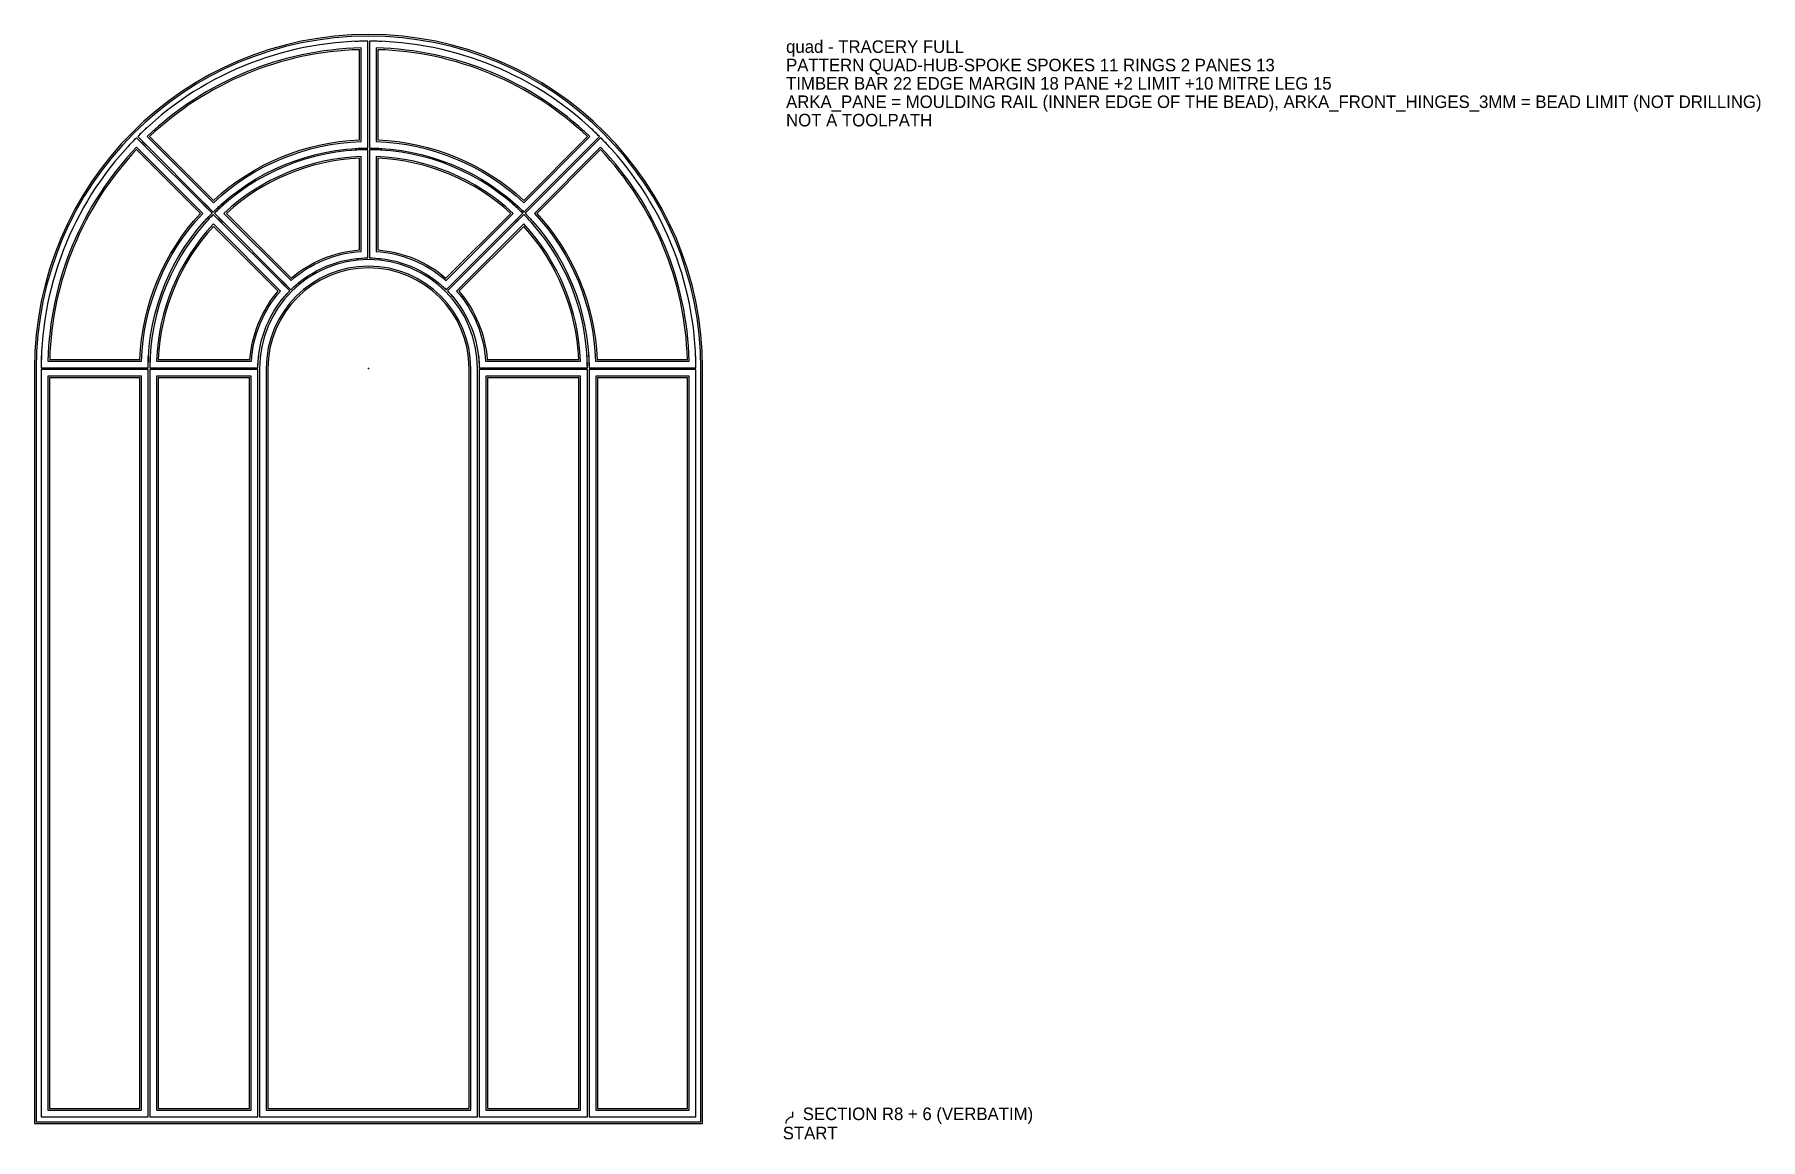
# Model space of a CAD drawing. Extents: x -6 to 2061, y -25 to 1298.
import ezdxf

# ---------------------------------------------------------------- set-up
doc = ezdxf.new("R2010")
doc.units = 0
for name, color, linetype in [('ARKA_CENTRE', 6, 'CONTINUOUS'), ('ARKA_FRONT_HINGES_3MM', 50, 'CONTINUOUS'), ('ARKA_INFO_NO_CUT', 8, 'CONTINUOUS'), ('ARKA_MITRE', 1, 'CONTINUOUS'), ('ARKA_OUTLINE', 7, 'CONTINUOUS'), ('ARKA_PANE', 3, 'CONTINUOUS'), ('ARKA_PANE_ZEWN_REF', 3, 'CONTINUOUS'), ('ARKA_SECTION', 5, 'CONTINUOUS')]:
    doc.layers.add(name, color=color, linetype=linetype)

msp = doc.modelspace()

# ---------------------------------------------------------------- linework, layer by layer
at = {"layer": 'ARKA_CENTRE'}
msp.add_point((394.5, 898.5), dxfattribs=at)
at = {"layer": 'ARKA_FRONT_HINGES_3MM'}
for points in [[(393.5, 1290.498724, 0.197587), (118.02215, 1176.392063), (208.532256, 1085.881958, -0.196944), (393.5, 1162.498106)], [(670.97785, 1176.392063, 0.197587), (395.5, 1290.498724), (395.5, 1162.498106, -0.196944), (580.467744, 1085.881958)], [(116.607937, 1174.97785, 0.197587), (2.501276, 899.5), (130.501894, 899.5, -0.196944), (207.118042, 1084.467744)], [(301.518127, 992.896087, -0.194992), (393.5, 1030.996226), (393.5, 1160.498092, 0.196929), (209.94648, 1084.467734)], [(395.5, 1030.996226, -0.194992), (487.481873, 992.896087), (579.05352, 1084.467734, 0.196929), (395.5, 1160.498092)], [(786.498724, 899.5, 0.197587), (672.392063, 1174.97785), (581.881958, 1084.467744, -0.196944), (658.498106, 899.5)], [(262.003774, 899.5, -0.194992), (300.103913, 991.481873), (208.532266, 1083.05352, 0.196929), (132.501908, 899.5)], [(488.896087, 991.481873, -0.194992), (526.996226, 899.5), (656.498092, 899.5, 0.196929), (580.467734, 1083.05352)], [(264, 2.5), (525, 2.5), (525, 898.5, 1), (264, 898.5)]]:
    msp.add_lwpolyline(points, format="xyb", close=True, dxfattribs=at)
for points in [[(2.5, 2.5), (130.5, 2.5), (130.5, 897.5), (2.5, 897.5)], [(132.5, 2.5), (262, 2.5), (262, 897.5), (132.5, 897.5)], [(527, 2.5), (656.5, 2.5), (656.5, 897.5), (527, 897.5)], [(658.5, 2.5), (786.5, 2.5), (786.5, 897.5), (658.5, 897.5)]]:
    msp.add_lwpolyline(points, close=True, dxfattribs=at)
at = {"layer": 'ARKA_MITRE'}
for points in [[(393.5, 1275.498724), (393.5, 1290.498724, 0.009567), (378.504441, 1290.173515)], [(410.495559, 1290.173515, 0.009567), (395.5, 1290.498724), (395.5, 1275.498724)], [(128.85557, 1186.765566, 0.009567), (118.02215, 1176.392063), (128.628752, 1165.785461)], [(660.371248, 1165.785461), (670.97785, 1176.392063, 0.009567), (660.14443, 1186.765566)], [(127.214539, 1164.371248), (116.607937, 1174.97785, 0.009567), (106.234434, 1164.14443)], [(378.509791, 1162.0153, -0.014206), (393.5, 1162.498106), (393.5, 1177.498106)], [(393.5, 1145.498092), (393.5, 1160.498092, 0.014314), (378.509941, 1160.011602)], [(395.5, 1177.498106), (395.5, 1162.498106, -0.014206), (410.490209, 1162.0153)], [(410.490059, 1160.011602, 0.014314), (395.5, 1160.498092), (395.5, 1145.498092)], [(682.765566, 1164.14443, 0.009567), (672.392063, 1174.97785), (661.785461, 1164.371248)], [(197.925654, 1096.48856), (208.532256, 1085.881958, -0.014206), (219.47333, 1096.140241)], [(569.52667, 1096.140241, -0.014206), (580.467744, 1085.881958), (591.074346, 1096.48856)], [(196.859759, 1073.52667, -0.014206), (207.118042, 1084.467744), (196.51144, 1095.074346)], [(219.138868, 1072.446919), (208.532266, 1083.05352, 0.014314), (198.276694, 1072.109948)], [(220.890052, 1094.723306, 0.014314), (209.94648, 1084.467734), (220.553081, 1073.861132)], [(568.446919, 1073.861132), (579.05352, 1084.467734, 0.014314), (568.109948, 1094.723306)], [(590.723306, 1072.109948, 0.014314), (580.467734, 1083.05352), (569.861132, 1072.446919)], [(592.48856, 1095.074346), (581.881958, 1084.467744, -0.014206), (592.140241, 1073.52667)], [(378.538847, 1030.035134, -0.028309), (393.5, 1030.996226), (393.5, 1045.996226)], [(395.5, 1045.996226), (395.5, 1030.996226, -0.028309), (410.461153, 1030.035134)], [(290.204375, 980.223146, -0.028309), (300.103913, 991.481873), (289.497311, 1002.088475)], [(290.911525, 1003.502689), (301.518127, 992.896087, -0.028309), (312.776854, 1002.795625)], [(476.223146, 1002.795625, -0.028309), (487.481873, 992.896087), (498.088475, 1003.502689)], [(499.502689, 1002.088475), (488.896087, 991.481873, -0.028309), (498.795625, 980.223146)], [(2.826485, 914.495559, 0.009567), (2.501276, 899.5), (17.501276, 899.5)], [(115.501894, 899.5), (130.501894, 899.5, -0.014206), (130.9847, 914.490209)], [(132.988398, 914.490059, 0.014314), (132.501908, 899.5), (147.501908, 899.5)], [(247.003774, 899.5), (262.003774, 899.5, -0.028309), (262.964866, 914.461153)], [(526.035134, 914.461153, -0.028309), (526.996226, 899.5), (541.996226, 899.5)], [(641.498092, 899.5), (656.498092, 899.5, 0.014314), (656.011602, 914.490059)], [(658.0153, 914.490209, -0.014206), (658.498106, 899.5), (673.498106, 899.5)], [(771.498724, 899.5), (786.498724, 899.5, 0.009567), (786.173515, 914.495559)]]:
    msp.add_lwpolyline(points, format="xyb", dxfattribs=at)
for points in [[(17.5, 897.5), (2.5, 897.5), (2.5, 882.5)], [(130.5, 882.5), (130.5, 897.5), (115.5, 897.5)], [(147.5, 897.5), (132.5, 897.5), (132.5, 882.5)], [(262, 882.5), (262, 897.5), (247, 897.5)], [(542, 897.5), (527, 897.5), (527, 882.5)], [(656.5, 882.5), (656.5, 897.5), (641.5, 897.5)], [(673.5, 897.5), (658.5, 897.5), (658.5, 882.5)], [(786.5, 882.5), (786.5, 897.5), (771.5, 897.5)], [(2.5, 17.5), (2.5, 2.5), (17.5, 2.5)], [(115.5, 2.5), (130.5, 2.5), (130.5, 17.5)], [(132.5, 17.5), (132.5, 2.5), (147.5, 2.5)], [(247, 2.5), (262, 2.5), (262, 17.5)], [(264, 17.5), (264, 2.5), (279, 2.5)], [(510, 2.5), (525, 2.5), (525, 17.5)], [(527, 17.5), (527, 2.5), (542, 2.5)], [(641.5, 2.5), (656.5, 2.5), (656.5, 17.5)], [(658.5, 17.5), (658.5, 2.5), (673.5, 2.5)], [(771.5, 2.5), (786.5, 2.5), (786.5, 17.5)]]:
    msp.add_lwpolyline(points, dxfattribs=at)
at = {"layer": 'ARKA_OUTLINE'}
for points in [[(-5.5, -5.5), (794.5, -5.5), (794.5, 898.5, 1), (-5.5, 898.5)], [(383.5, 1280.34159, 0.183984), (132.275397, 1176.280952), (208.687111, 1099.869238, -0.17812), (383.5, 1172.279108)], [(656.724603, 1176.280952, 0.183984), (405.5, 1280.34159), (405.5, 1172.279108, -0.17812), (580.312889, 1099.869238)], [(116.719048, 1160.724603, 0.183984), (12.65841, 909.5), (120.720892, 909.5, -0.17812), (193.130762, 1084.312889)], [(776.34159, 909.5, 0.183984), (672.280952, 1160.724603), (595.869238, 1084.312889, -0.17812), (668.279108, 909.5)], [(301.816117, 1006.740232, -0.159035), (383.5, 1040.574804), (383.5, 1150.259806, 0.176311), (224.257108, 1084.299241)], [(405.5, 1040.574804, -0.159035), (487.183883, 1006.740232), (564.742892, 1084.299241, 0.176311), (405.5, 1150.259806)], [(252.425196, 909.5, -0.159035), (286.259768, 991.183883), (208.700759, 1068.742892, 0.176311), (142.740194, 909.5)], [(502.740232, 991.183883, -0.159035), (536.574804, 909.5), (646.259806, 909.5, 0.176311), (580.299241, 1068.742892)], [(274, 12.5), (515, 12.5), (515, 898.5, 1), (274, 898.5)]]:
    msp.add_lwpolyline(points, format="xyb", close=True, dxfattribs=at)
for points in [[(12.5, 12.5), (120.5, 12.5), (120.5, 887.5), (12.5, 887.5)], [(142.5, 12.5), (252, 12.5), (252, 887.5), (142.5, 887.5)], [(537, 12.5), (646.5, 12.5), (646.5, 887.5), (537, 887.5)], [(668.5, 12.5), (776.5, 12.5), (776.5, 887.5), (668.5, 887.5)]]:
    msp.add_lwpolyline(points, close=True, dxfattribs=at)
at = {"layer": 'ARKA_PANE'}
for points in [[(385.5, 1282.394517, 0.186757), (129.409545, 1176.318377), (208.636232, 1097.091691, -0.181765), (385.5, 1170.351062)], [(659.590455, 1176.318377, 0.186757), (403.5, 1282.394517), (403.5, 1170.351062, -0.181765), (580.363768, 1097.091691)], [(116.681623, 1163.590455, 0.186757), (10.605483, 907.5), (122.648938, 907.5, -0.181765), (195.908309, 1084.363768)], [(778.394517, 907.5, 0.186757), (672.318377, 1163.590455), (593.091691, 1084.363768, -0.181765), (666.351062, 907.5)], [(301.719496, 1004.008426, -0.165794), (385.5, 1038.711447), (385.5, 1152.340501, 0.180554), (221.371621, 1084.356301)], [(403.5, 1038.711447, -0.165794), (487.280504, 1004.008426), (567.628379, 1084.356301, 0.180554), (403.5, 1152.340501)], [(254.288553, 907.5, -0.165794), (288.991574, 991.280504), (208.643699, 1071.628379, 0.180554), (140.659499, 907.5)], [(500.008426, 991.280504, -0.165794), (534.711447, 907.5), (648.340501, 907.5, 0.180554), (580.356301, 1071.628379)], [(272, 10.5), (517, 10.5), (517, 898.5, 1), (272, 898.5)]]:
    msp.add_lwpolyline(points, format="xyb", close=True, dxfattribs=at)
for points in [[(10.5, 10.5), (122.5, 10.5), (122.5, 889.5), (10.5, 889.5)], [(140.5, 10.5), (254, 10.5), (254, 889.5), (140.5, 889.5)], [(535, 10.5), (648.5, 10.5), (648.5, 889.5), (535, 889.5)], [(666.5, 10.5), (778.5, 10.5), (778.5, 889.5), (666.5, 889.5)]]:
    msp.add_lwpolyline(points, close=True, dxfattribs=at)
at = {"layer": 'ARKA_PANE_ZEWN_REF'}
msp.add_lwpolyline([(-3.5, -3.5), (792.5, -3.5), (792.5, 898.5, 1), (-3.5, 898.5)], format="xyb", close=True, dxfattribs=at)
at = {"layer": 'ARKA_SECTION'}
msp.add_lwpolyline([(894.5, -5.5, -0.414214), (902.5, 2.5), (902.5, 8.5)], format="xyb", dxfattribs=at)

# ---------------------------------------------------------------- texts
at = {"layer": 'ARKA_INFO_NO_CUT'}
for s, p in [('quad - TRACERY FULL', (894.5, 1276.5)), ('PATTERN QUAD-HUB-SPOKE SPOKES 11 RINGS 2 PANES 13', (894.5, 1254.5)), ('TIMBER BAR 22 EDGE MARGIN 18 PANE +2 LIMIT +10 MITRE LEG 15', (894.5, 1232.5)), ('ARKA_PANE = MOULDING RAIL (INNER EDGE OF THE BEAD), ARKA_FRONT_HINGES_3MM = BEAD LIMIT (NOT DRILLING)', (894.5, 1210.5)), ('NOT A TOOLPATH', (894.5, 1188.5)), ('SECTION R8 + 6 (VERBATIM)', (914.5, -1.5)), ('START', (890.5, -24.5))]:
    msp.add_text(s, height=15, dxfattribs=at).set_placement(p)

doc.saveas('drawing.dxf')
